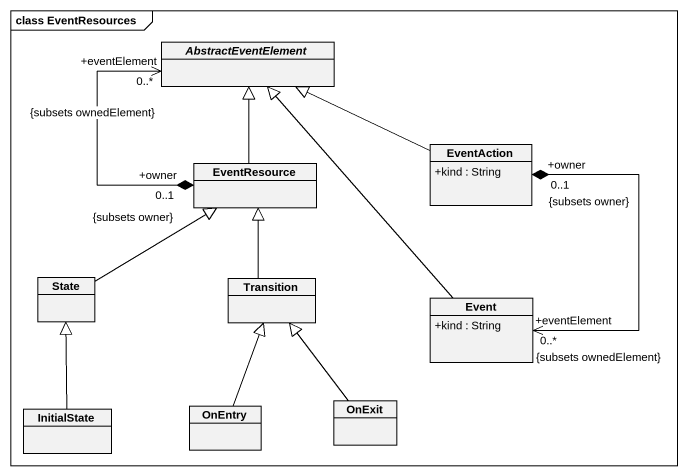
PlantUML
@startuml
mainframe class EventResources
hide circle
hide empty members
skinparam classAttributeIconSize 0
abstract class AbstractEventElement
class EventAction {
  +kind : String
}
class EventResource
class "State" as State_
class Transition
class Event {
  +kind : String
}
class InitialState
class OnEntry
class OnExit
EventAction -left-|> AbstractEventElement
EventAction "+owner\n0..1\n{subsets owner}" *--> "+eventElement\n0..*\n{subsets ownedElement}" Event
EventResource "+owner\n0..1\n{subsets owner}" *-up-> "+eventElement\n0..*\n{subsets ownedElement}" AbstractEventElement
EventResource -up-|> AbstractEventElement
State_ -up-|> EventResource
Transition -up-|> EventResource
Event -up-|> AbstractEventElement
InitialState -up-|> State_
OnEntry -up-|> Transition
OnExit -up-|> Transition
@enduml
